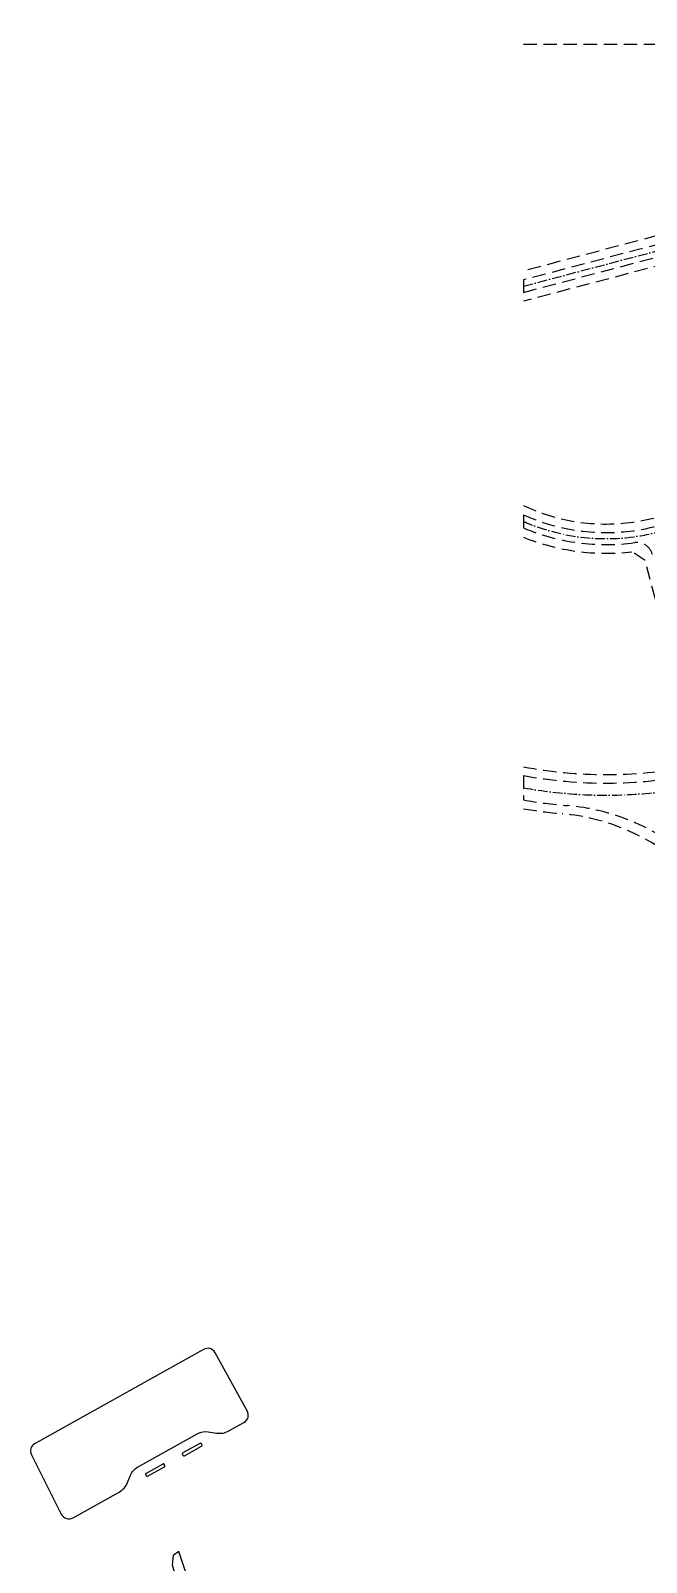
# Model space of a CAD drawing. Header units: metres. Extents: x 566107 to 571261, y 2062953 to 2068466.
# Drawn here: x 566170 to 566746, y 2065749 to 2067180 of the extents above; entities that cross this region are included whole.
import ezdxf

# ---------------------------------------------------------------- set-up
doc = ezdxf.new("R2010")
doc.units = ezdxf.units.M
doc.linetypes.add('ACAD_ISO10W100', pattern=[18.5, 12, -3, 0.5, -3])
doc.linetypes.add('HIDDEN', pattern=[0.375, 0.25, -0.125])
for name, color, linetype in [('LogDg', 7, 'CONTINUOUS'), ('LogDg phu', 7, 'CONTINUOUS'), ('thuadat', 6, 'CONTINUOUS'), ('TimDg', 222, 'CONTINUOUS'), ('ViaHeSphu', 32, 'CONTINUOUS')]:
    doc.layers.add(name, color=color, linetype=linetype)

msp = doc.modelspace()

# ---------------------------------------------------------------- linework, layer by layer
at = {"layer": 'LogDg'}
for points in [[(566199.1, 2065794.5, 0.427514), (566210.2, 2065791.1), (566253.1, 2065815.1, 0.170304), (566261, 2065824), (566263.9, 2065831, -0.170304), (566270.5, 2065838.5), (566326.7, 2065869.8, -0.170304), (566336.5, 2065871.5), (566344, 2065870.3, 0.170304), (566355.8, 2065872.3), (566369.8, 2065880.1, 0.412716), (566372.9, 2065891), (566342.9, 2065945.3, 0.415712), (566332, 2065948.4), (566174.6, 2065860.5, 0.401037), (566171.3, 2065850), (566199.1, 2065794.5)], [(566312.3, 2065850.4), (566312.8, 2065849.5, 0.414214), (566314.2, 2065849.1), (566330.2, 2065858, 0.414214), (566330.5, 2065859.4), (566330.1, 2065860.3, 0.414214), (566328.7, 2065860.6), (566312.7, 2065851.7, 0.414214), (566312.3, 2065850.4)], [(566294.1, 2065841.3), (566278.4, 2065832.6, 0.414214), (566278, 2065831.2), (566278.5, 2065830.3, 0.414214), (566279.8, 2065829.9), (566295.5, 2065838.7, 0.414214), (566295.9, 2065840.1), (566295.4, 2065840.9, 0.414214), (566294.1, 2065841.3)]]:
    msp.add_lwpolyline(points, format="xyb", dxfattribs=at)
at = {"layer": 'LogDg phu', "linetype": 'HIDDEN', "ltscale": 50}
for points in [[(566851, 2067005.4), (566630.9, 2066947.3), (566630.9, 2066935.7), (566857, 2066995.4, -0.391841)], [(566893.3, 2066933.1, -0.603859), (566630.9, 2066727.9), (566630.9, 2066715.6, 0.133874), (566734.9, 2066701.9, -0.378524), (566751.4, 2066690.8)], [(566789.2, 2066485.2, -0.094583), (566630.9, 2066484.4), (566630.9, 2066461.6, 0.023112), (566671.7, 2066456.3, -0.317729), (566848.6, 2066308)]]:
    msp.add_lwpolyline(points, format="xyb", dxfattribs=at)
at = {"layer": 'thuadat'}
msp.add_lwpolyline([(566309, 2065759.6), (566303.7, 2065756), (566302.7, 2065747.2), (566312.2, 2065714.7), (566309.3, 2065710.8), (566307.2, 2065697.5), (566313.5, 2065677.9), (566317.4, 2065660.5), (566318.3, 2065642.6), (566318.9, 2065637.8), (566322.8, 2065627.7), (566329.4, 2065616.8), (566349.1, 2065618.3), (566354.7, 2065616.2), (566356.9, 2065617)], close=True, dxfattribs=at)
at = {"layer": 'TimDg', "linetype": 'ACAD_ISO10W100', "ltscale": 0.75}
for points in [[(567067, 2067180.1), (567129.9, 2066999.4, -0.540627), (566630.9, 2066473, -0.540627)], [(566630.9, 2066721.7, 0.163393), (566753.8, 2066711.1, 0.255859), (566891.5, 2066836.5, 0.128826), (566898.8, 2066934.5)]]:
    msp.add_lwpolyline(points, format="xyb", dxfattribs=at)
msp.add_lwpolyline([(566630.9, 2066941.5), (567106.4, 2067067)], dxfattribs=at)
at = {"layer": 'ViaHeSphu', "linetype": 'HIDDEN', "ltscale": 50}
msp.add_lwpolyline([(566630.9, 2067167.6), (566793.2, 2067167.6), (566806.4, 2067158.2), (566853, 2067024.6), (566846.6, 2067012.6), (566630.9, 2066955.6)], dxfattribs=at)
for points in [[(566630.9, 2066736.7, 0.609551), (566885.6, 2066931), (566868.6, 2066979.9), (566855.6, 2066986.7), (566630.9, 2066927.4)], [(566630.9, 2066492.6, 0.093947), (566785.2, 2066492.5), (566792.4, 2066504.2), (566744.7, 2066685.2), (566732.2, 2066693.4, -0.125083), (566630.9, 2066707, -0.125083)], [(567033, 2065578.2), (566961.7, 2065848.3), (566949.5, 2065855.4), (566874.8, 2065835.7), (566867.9, 2065862.1), (566942.5, 2065881.8), (566949.7, 2065894), (566893.1, 2066108.1), (566880.9, 2066115.2), (566806.3, 2066095.5), (566799.3, 2066121.9), (566873.9, 2066141.6), (566881.1, 2066153.8), (566842.3, 2066300.5, 0.315343), (566667.1, 2066448.7, -0.020162), (566630.9, 2066453.4)]]:
    msp.add_lwpolyline(points, format="xyb", dxfattribs=at)

doc.saveas('drawing.dxf')
